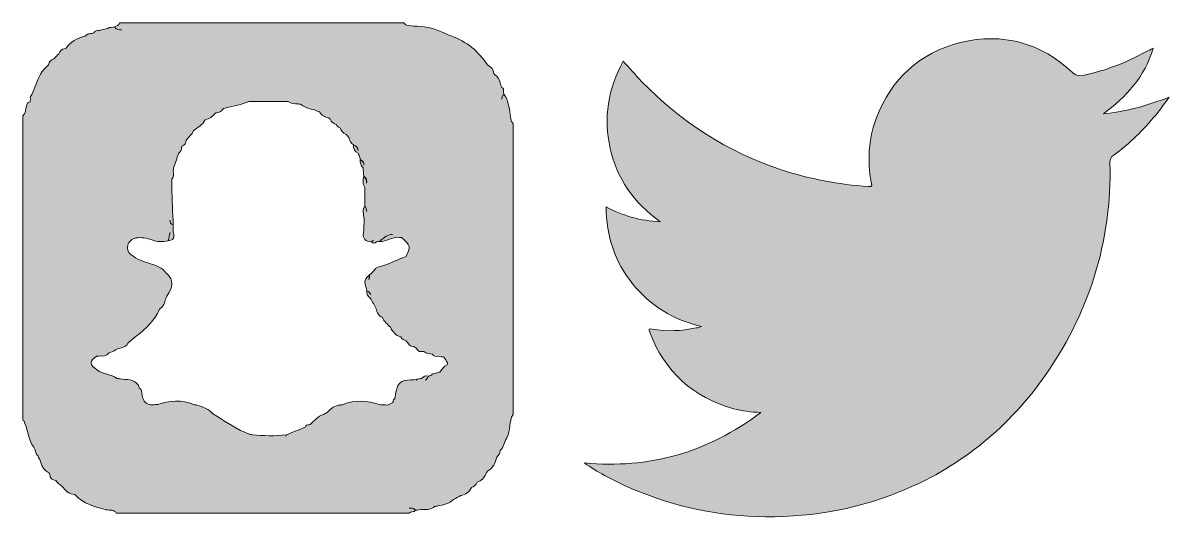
# Model space of a CAD drawing. Header units: inches. Extents: x 0.7 to 11, y 4.6 to 7.
# Drawn here: x 0.71 to 5.83, y 4.72 to 6.92 of the extents above; entities that cross this region are included whole.
import ezdxf

# ---------------------------------------------------------------- set-up
doc = ezdxf.new("R2010")
doc.units = ezdxf.units.IN
doc.header["$MEASUREMENT"] = 0
doc.layers.add('Layer 1', color=7, linetype='Continuous')

msp = doc.modelspace()

# ---------------------------------------------------------------- hatches: boundary and pattern name
at = {"layer": 'Layer 1', "true_color": 0xffffff}
h = msp.add_hatch(color=7, dxfattribs=at)
h.dxf.hatch_style = 2
edge = h.paths.add_edge_path()
edge.add_spline(control_points=[(2.8861, 6.5181), (2.8806, 6.5486), (2.8778, 6.5806), (2.8583, 6.6056), (2.85, 6.6), (2.8472, 6.5917), (2.8486, 6.5847), (2.8472, 6.5917), (2.85, 6.6), (2.8583, 6.6056), (2.8569, 6.6097), (2.8556, 6.6153), (2.8556, 6.6194), (2.8569, 6.6264), (2.8569, 6.6333), (2.8486, 6.6361), (2.8472, 6.6403), (2.8444, 6.6458), (2.8431, 6.65), (2.8389, 6.6694), (2.8333, 6.6861), (2.8139, 6.6958), (2.8139, 6.6972), (2.8139, 6.6986), (2.8125, 6.7), (2.8125, 6.7194), (2.8, 6.7292), (2.7847, 6.7375), (2.7847, 6.7375), (2.7847, 6.7375), (2.7847, 6.7375), (2.7444, 6.7972), (2.6917, 6.8431), (2.6222, 6.8667), (2.6083, 6.8722), (2.5931, 6.8792), (2.5792, 6.8847), (2.5389, 6.9028), (2.4972, 6.9111), (2.4542, 6.9111), (2.4389, 6.9111), (2.4222, 6.9111), (2.4111, 6.925), (1.9875, 6.925), (1.5653, 6.925), (1.1417, 6.925), (1.1403, 6.9111), (1.1264, 6.9139), (1.1194, 6.9069), (1.1278, 6.8944), (1.1403, 6.8931), (1.1514, 6.8944), (1.1403, 6.8931), (1.1278, 6.8944), (1.1194, 6.9069), (1.1153, 6.9056), (1.1097, 6.9056), (1.1056, 6.9042), (1.1, 6.9056), (1.0944, 6.9056), (1.0903, 6.9), (1.0778, 6.8972), (1.0653, 6.8944), (1.0528, 6.8917), (1.0417, 6.8931), (1.0333, 6.8903), (1.0278, 6.8806), (1.0222, 6.8792), (1.0153, 6.8778), (1.0097, 6.8764), (1.0014, 6.8778), (0.9958, 6.8736), (0.9917, 6.8667), (0.9889, 6.8667), (0.9875, 6.8653), (0.9847, 6.8653), (0.9528, 6.8569), (0.9236, 6.8417), (0.9042, 6.8125), (0.9028, 6.8125), (0.9014, 6.8125), (0.9, 6.8111), (0.8847, 6.8097), (0.8764, 6.8), (0.8708, 6.7875), (0.8639, 6.7806), (0.8569, 6.7736), (0.8486, 6.7653), (0.8361, 6.7597), (0.8278, 6.7514), (0.825, 6.7375), (0.825, 6.7375), (0.825, 6.7375), (0.825, 6.7375), (0.7958, 6.7139), (0.7806, 6.6819), (0.7681, 6.6486), (0.7625, 6.6347), (0.7569, 6.6194), (0.7514, 6.6056), (0.7444, 6.6), (0.7431, 6.5931), (0.7444, 6.5847), (0.7444, 6.5806), (0.7431, 6.5764), (0.7431, 6.5722), (0.7333, 6.5708), (0.7278, 6.5653), (0.7264, 6.5542), (0.7236, 6.5389), (0.7236, 6.5222), (0.7111, 6.5097), (0.7111, 6.0569), (0.7111, 5.6056), (0.7111, 5.1528), (0.7181, 5.15), (0.7167, 5.1431), (0.7194, 5.1375), (0.7361, 5.1042), (0.7333, 5.0625), (0.7597, 5.0319), (0.7639, 5.0236), (0.7667, 5.0153), (0.7708, 5.0056), (0.7694, 5.0014), (0.7722, 4.9972), (0.7764, 4.9958), (0.7792, 4.9889), (0.7833, 4.9833), (0.7861, 4.9764), (0.7944, 4.9528), (0.8014, 4.9278), (0.8278, 4.9167), (0.8278, 4.9139), (0.8292, 4.9125), (0.8306, 4.9111), (0.8319, 4.8931), (0.8417, 4.8847), (0.8583, 4.8833), (0.8639, 4.8722), (0.8736, 4.8653), (0.8847, 4.8583), (0.9, 4.8403), (0.9153, 4.8208), (0.9431, 4.8208), (0.9431, 4.8208), (0.9431, 4.8208), (0.9431, 4.8208), (0.9806, 4.7778), (1.0306, 4.7653), (1.0833, 4.7528), (1.0986, 4.7486), (1.1181, 4.7542), (1.1278, 4.7375), (1.5625, 4.7375), (1.9986, 4.7375), (2.4333, 4.7375), (2.4417, 4.7458), (2.4569, 4.7389), (2.4625, 4.75), (2.4556, 4.7597), (2.4458, 4.7611), (2.4347, 4.7597), (2.4444, 4.7611), (2.4542, 4.7611), (2.4625, 4.75), (2.4736, 4.7514), (2.4861, 4.7528), (2.4972, 4.7542), (2.5167, 4.7514), (2.5333, 4.7542), (2.5486, 4.7667), (2.5528, 4.7681), (2.5583, 4.7681), (2.5625, 4.7694), (2.5889, 4.7722), (2.6139, 4.7806), (2.6333, 4.7986), (2.6444, 4.8042), (2.6556, 4.8111), (2.6653, 4.8167), (2.6875, 4.8194), (2.7028, 4.8306), (2.7125, 4.8514), (2.725, 4.8556), (2.7319, 4.8639), (2.7389, 4.875), (2.7569, 4.8819), (2.7694, 4.8944), (2.7764, 4.9125), (2.7792, 4.9167), (2.7819, 4.9208), (2.7847, 4.925), (2.8097, 4.9389), (2.8194, 4.9611), (2.8264, 4.9875), (2.8333, 4.9958), (2.8403, 5.0056), (2.8417, 5.0167), (2.8569, 5.0319), (2.8597, 5.0542), (2.8708, 5.0736), (2.8889, 5.1069), (2.8778, 5.1458), (2.8986, 5.1778), (2.8986, 5.6111), (2.8986, 6.0431), (2.8986, 6.4764), (2.8875, 6.4861), (2.8889, 6.5028), (2.8861, 6.5181)], knot_values=[0, 0, 0, 0, 1, 1, 1, 2, 2, 2, 3, 3, 3, 4, 4, 4, 5, 5, 5, 6, 6, 6, 7, 7, 7, 8, 8, 8, 9, 9, 9, 10, 10, 10, 11, 11, 11, 12, 12, 12, 13, 13, 13, 14, 14, 14, 15, 15, 15, 16, 16, 16, 17, 17, 17, 18, 18, 18, 19, 19, 19, 20, 20, 20, 21, 21, 21, 22, 22, 22, 23, 23, 23, 24, 24, 24, 25, 25, 25, 26, 26, 26, 27, 27, 27, 28, 28, 28, 29, 29, 29, 30, 30, 30, 31, 31, 31, 32, 32, 32, 33, 33, 33, 34, 34, 34, 35, 35, 35, 36, 36, 36, 37, 37, 37, 38, 38, 38, 39, 39, 39, 40, 40, 40, 41, 41, 41, 42, 42, 42, 43, 43, 43, 44, 44, 44, 45, 45, 45, 46, 46, 46, 47, 47, 47, 48, 48, 48, 49, 49, 49, 50, 50, 50, 51, 51, 51, 52, 52, 52, 53, 53, 53, 54, 54, 54, 55, 55, 55, 56, 56, 56, 57, 57, 57, 58, 58, 58, 59, 59, 59, 60, 60, 60, 61, 61, 61, 62, 62, 62, 63, 63, 63, 64, 64, 64, 65, 65, 65, 66, 66, 66, 67, 67, 67, 68, 68, 68, 69, 69, 69, 70, 70, 70, 70], degree=3, periodic=1)
edge = h.paths.add_edge_path()
edge.add_spline(control_points=[(2.5486, 5.3597), (2.5486, 5.3597), (2.5486, 5.3597), (2.5486, 5.3597), (2.5431, 5.3611), (2.5375, 5.3597), (2.5347, 5.3528), (2.5306, 5.3514), (2.525, 5.35), (2.5208, 5.3486), (2.5167, 5.3403), (2.5125, 5.3306), (2.5056, 5.3306), (2.5125, 5.3319), (2.5167, 5.3403), (2.5208, 5.3486), (2.5083, 5.3514), (2.4986, 5.3472), (2.4903, 5.3389), (2.4833, 5.3375), (2.4764, 5.3361), (2.4694, 5.3347), (2.4694, 5.3333), (2.4694, 5.3306), (2.4681, 5.3292), (2.4681, 5.3306), (2.4694, 5.3333), (2.4694, 5.3347), (2.4347, 5.3278), (2.3875, 5.3417), (2.3778, 5.2861), (2.375, 5.2736), (2.3736, 5.2611), (2.3708, 5.2486), (2.3708, 5.2486), (2.3708, 5.2486), (2.3708, 5.2486), (2.3653, 5.2458), (2.3639, 5.2403), (2.3639, 5.2347), (2.3625, 5.2333), (2.3625, 5.2319), (2.3625, 5.2306), (2.3625, 5.2306), (2.3625, 5.2306), (2.3625, 5.2306), (2.3542, 5.2264), (2.3458, 5.2222), (2.3375, 5.2194), (2.325, 5.2208), (2.3139, 5.2208), (2.3014, 5.2222), (2.3014, 5.2222), (2.3014, 5.2222), (2.3014, 5.2222), (2.2472, 5.2389), (2.1931, 5.2431), (2.1403, 5.2222), (2.1361, 5.2208), (2.1306, 5.2208), (2.1264, 5.2194), (2.1264, 5.2194), (2.1264, 5.2194), (2.1264, 5.2194), (2.1028, 5.2194), (2.0861, 5.2042), (2.0708, 5.1875), (2.0653, 5.1847), (2.0583, 5.1806), (2.0528, 5.1778), (2.0528, 5.1778), (2.0528, 5.1778), (2.0528, 5.1778), (2.0278, 5.1694), (2.0111, 5.15), (1.9931, 5.1333), (1.9917, 5.1333), (1.9903, 5.1333), (1.9889, 5.1319), (1.9889, 5.1319), (1.9889, 5.1319), (1.9889, 5.1319), (1.9792, 5.1333), (1.9736, 5.1292), (1.9708, 5.1208), (1.9431, 5.1097), (1.9153, 5.0986), (1.8875, 5.0875), (1.8861, 5.0861), (1.8861, 5.0833), (1.8847, 5.0806), (1.8861, 5.0833), (1.8861, 5.0847), (1.8875, 5.0875), (1.8361, 5.0806), (1.7847, 5.0819), (1.7347, 5.0875), (1.7306, 5.0889), (1.725, 5.0889), (1.7208, 5.0903), (1.7208, 5.0903), (1.7208, 5.0903), (1.7208, 5.0903), (1.6681, 5.1097), (1.6222, 5.1403), (1.5764, 5.1708), (1.5708, 5.1736), (1.5667, 5.1764), (1.5611, 5.1792), (1.5611, 5.1792), (1.5611, 5.1792), (1.5611, 5.1792), (1.5403, 5.2), (1.5153, 5.2125), (1.4875, 5.2194), (1.4833, 5.2208), (1.4778, 5.2208), (1.4736, 5.2222), (1.4736, 5.2222), (1.4736, 5.2222), (1.4736, 5.2222), (1.4194, 5.2444), (1.3653, 5.2403), (1.3125, 5.2222), (1.3056, 5.2222), (1.2986, 5.2208), (1.2903, 5.2208), (1.2903, 5.2208), (1.2903, 5.2208), (1.2903, 5.2208), (1.2611, 5.2194), (1.2486, 5.2361), (1.2431, 5.2625), (1.2403, 5.275), (1.2444, 5.2903), (1.2306, 5.2972), (1.2292, 5.3014), (1.2278, 5.3042), (1.2264, 5.3083), (1.2264, 5.3083), (1.2264, 5.3083), (1.2264, 5.3083), (1.2056, 5.3375), (1.1736, 5.3319), (1.1444, 5.3361), (1.1403, 5.3375), (1.1347, 5.3375), (1.1306, 5.3389), (1.1306, 5.3389), (1.1306, 5.3389), (1.1306, 5.3389), (1.1042, 5.3569), (1.0694, 5.3569), (1.0417, 5.3764), (1.0069, 5.4014), (1.0069, 5.4167), (1.0417, 5.4375), (1.0458, 5.4375), (1.0514, 5.4389), (1.0556, 5.4389), (1.0694, 5.4361), (1.0833, 5.4403), (1.0931, 5.4514), (1.1, 5.4542), (1.1069, 5.4569), (1.1153, 5.4597), (1.1153, 5.4597), (1.1153, 5.4597), (1.1153, 5.4597), (1.1181, 5.4625), (1.1222, 5.4639), (1.125, 5.4667), (1.1319, 5.4694), (1.1389, 5.4722), (1.1444, 5.4736), (1.1444, 5.4736), (1.1444, 5.4736), (1.1444, 5.4736), (1.1597, 5.4778), (1.1736, 5.4806), (1.1806, 5.4972), (1.1931, 5.5069), (1.2042, 5.5167), (1.2167, 5.5264), (1.2167, 5.5264), (1.2167, 5.5264), (1.2167, 5.5264), (1.2583, 5.5597), (1.2986, 5.5958), (1.3208, 5.6472), (1.3208, 5.6472), (1.3222, 5.6486), (1.3222, 5.6486), (1.3222, 5.6486), (1.3222, 5.6486), (1.3222, 5.6486), (1.3389, 5.6597), (1.3431, 5.6764), (1.3486, 5.6944), (1.35, 5.6986), (1.3514, 5.7014), (1.3528, 5.7056), (1.3528, 5.7056), (1.3528, 5.7056), (1.3528, 5.7056), (1.3833, 5.7458), (1.3833, 5.7778), (1.3542, 5.8056), (1.3528, 5.8069), (1.3528, 5.8083), (1.35, 5.8083), (1.35, 5.8083), (1.35, 5.8083), (1.35, 5.8083), (1.3347, 5.8333), (1.3069, 5.8417), (1.2806, 5.85), (1.25, 5.8597), (1.2181, 5.8694), (1.1931, 5.8917), (1.1792, 5.9028), (1.175, 5.9181), (1.1792, 5.9333), (1.1833, 5.9514), (1.1972, 5.9611), (1.2153, 5.9653), (1.2389, 5.9694), (1.2625, 5.9639), (1.2861, 5.9569), (1.3097, 5.9472), (1.3347, 5.9472), (1.3597, 5.9528), (1.3639, 5.9653), (1.3625, 5.9792), (1.3681, 5.9903), (1.3625, 5.9792), (1.3639, 5.9653), (1.3597, 5.9528), (1.3972, 5.9556), (1.3806, 5.9833), (1.3819, 6.0028), (1.3819, 6.0097), (1.3819, 6.0167), (1.3819, 6.0236), (1.3681, 6.0264), (1.3681, 6.0347), (1.3681, 6.0444), (1.3681, 6.0347), (1.3681, 6.0264), (1.3819, 6.0236), (1.3792, 6.0792), (1.3778, 6.1361), (1.375, 6.1917), (1.375, 6.2042), (1.3764, 6.2153), (1.3764, 6.2278), (1.3764, 6.2278), (1.3764, 6.2278), (1.3764, 6.2278), (1.3861, 6.2389), (1.3847, 6.2514), (1.3819, 6.2639), (1.3819, 6.2681), (1.3833, 6.2736), (1.3833, 6.2778), (1.3833, 6.2778), (1.3833, 6.2778), (1.3833, 6.2778), (1.3903, 6.2986), (1.3986, 6.3208), (1.4056, 6.3417), (1.4056, 6.3417), (1.4056, 6.3417), (1.4056, 6.3417), (1.4056, 6.3417), (1.4056, 6.3417), (1.4056, 6.3417), (1.4153, 6.3486), (1.4194, 6.3597), (1.4194, 6.3708), (1.4208, 6.3722), (1.4222, 6.3736), (1.4208, 6.375), (1.4208, 6.375), (1.4208, 6.375), (1.4208, 6.375), (1.4319, 6.3806), (1.4403, 6.3875), (1.4403, 6.4014), (1.45, 6.4167), (1.4667, 6.4264), (1.4722, 6.4444), (1.4722, 6.4444), (1.4722, 6.4444), (1.4722, 6.4444), (1.4903, 6.4583), (1.5125, 6.4694), (1.5236, 6.4917), (1.5236, 6.4917), (1.525, 6.4931), (1.525, 6.4931), (1.525, 6.4931), (1.525, 6.4931), (1.525, 6.4931), (1.5431, 6.4972), (1.5569, 6.5069), (1.5694, 6.5222), (1.5708, 6.5222), (1.5722, 6.5222), (1.5736, 6.5236), (1.5736, 6.5236), (1.5736, 6.5236), (1.5736, 6.5236), (1.5875, 6.525), (1.5986, 6.5306), (1.6069, 6.5431), (1.6111, 6.5444), (1.6139, 6.5444), (1.6181, 6.5458), (1.6181, 6.5458), (1.6181, 6.5458), (1.6181, 6.5458), (1.6514, 6.5556), (1.6875, 6.5597), (1.7194, 6.575), (1.7778, 6.575), (1.8361, 6.575), (1.8944, 6.575), (1.8944, 6.575), (1.8944, 6.575), (1.8944, 6.575), (1.9083, 6.5653), (1.9236, 6.5625), (1.9389, 6.5639), (1.9431, 6.5625), (1.9486, 6.5625), (1.9528, 6.5611), (1.9528, 6.5611), (1.9528, 6.5611), (1.9528, 6.5611), (1.9736, 6.5431), (2.0014, 6.5417), (2.025, 6.5319), (2.0278, 6.5306), (2.0319, 6.5292), (2.0347, 6.5278), (2.0347, 6.5278), (2.0347, 6.5278), (2.0347, 6.5278), (2.0444, 6.5139), (2.0583, 6.5042), (2.075, 6.5014), (2.0778, 6.5), (2.0806, 6.4972), (2.0819, 6.4958), (2.0819, 6.4958), (2.0819, 6.4958), (2.0819, 6.4958), (2.0875, 6.4833), (2.0972, 6.475), (2.1111, 6.4722), (2.1125, 6.4639), (2.1167, 6.4597), (2.125, 6.4583), (2.125, 6.4583), (2.125, 6.4583), (2.125, 6.4583), (2.1319, 6.4458), (2.1375, 6.4319), (2.1542, 6.4278), (2.1556, 6.425), (2.1569, 6.4236), (2.1597, 6.4208), (2.1597, 6.4208), (2.1597, 6.4208), (2.1597, 6.4208), (2.1625, 6.4181), (2.1639, 6.4153), (2.1667, 6.4125), (2.1681, 6.3986), (2.175, 6.3889), (2.1861, 6.3806), (2.2014, 6.3764), (2.2056, 6.3667), (2.2069, 6.3556), (2.2056, 6.3667), (2.2014, 6.3778), (2.1861, 6.3806), (2.1861, 6.3653), (2.1917, 6.3514), (2.2069, 6.3431), (2.2083, 6.3403), (2.2097, 6.3361), (2.2125, 6.3333), (2.2125, 6.3333), (2.2125, 6.3333), (2.2125, 6.3333), (2.2139, 6.3278), (2.2153, 6.3208), (2.2167, 6.3153), (2.2278, 6.3083), (2.2347, 6.3014), (2.2333, 6.2903), (2.2347, 6.3014), (2.2278, 6.3097), (2.2167, 6.3153), (2.2153, 6.3014), (2.2194, 6.2889), (2.2292, 6.2778), (2.2306, 6.2653), (2.2306, 6.2542), (2.2319, 6.2417), (2.2444, 6.2319), (2.2472, 6.2208), (2.2444, 6.2097), (2.2458, 6.2208), (2.2431, 6.2319), (2.2319, 6.2417), (2.2292, 6.2236), (2.225, 6.2069), (2.2375, 6.1903), (2.2375, 6.1639), (2.2375, 6.1361), (2.2375, 6.1097), (2.2403, 6.1028), (2.2431, 6.0972), (2.2444, 6.0903), (2.2444, 6.0875), (2.2458, 6.0847), (2.2458, 6.0833), (2.2458, 6.0861), (2.2444, 6.0889), (2.2444, 6.0903), (2.2431, 6.0972), (2.2403, 6.1028), (2.2375, 6.1097), (2.225, 6.0903), (2.2306, 6.0708), (2.2347, 6.05), (2.2333, 6.0292), (2.2333, 6.0083), (2.2306, 5.9889), (2.2278, 5.9611), (2.2389, 5.9486), (2.2667, 5.9486), (2.2694, 5.9528), (2.2722, 5.9542), (2.275, 5.9556), (2.2722, 5.9542), (2.2694, 5.9528), (2.2667, 5.9486), (2.2736, 5.9403), (2.2819, 5.9403), (2.2889, 5.9486), (2.2931, 5.9486), (2.2986, 5.95), (2.3028, 5.95), (2.3236, 5.9708), (2.3431, 5.9806), (2.3611, 5.9806), (2.3431, 5.9806), (2.3236, 5.9708), (2.3028, 5.95), (2.3333, 5.9472), (2.3597, 5.9722), (2.3917, 5.9681), (2.3944, 5.9681), (2.3986, 5.9681), (2.4014, 5.9667), (2.4014, 5.9667), (2.4014, 5.9667), (2.4014, 5.9667), (2.4417, 5.9319), (2.4431, 5.9236), (2.4194, 5.8819), (2.4194, 5.8819), (2.4194, 5.8819), (2.4194, 5.8819), (2.3847, 5.8708), (2.3528, 5.8514), (2.3167, 5.8403), (2.3028, 5.8361), (2.2847, 5.8361), (2.2778, 5.8181), (2.2708, 5.8125), (2.2653, 5.8069), (2.2583, 5.8014), (2.2569, 5.7944), (2.2556, 5.7861), (2.2556, 5.7792), (2.2569, 5.7861), (2.2583, 5.7944), (2.2583, 5.8014), (2.2375, 5.7861), (2.2319, 5.7667), (2.2431, 5.7431), (2.2444, 5.7389), (2.2444, 5.7333), (2.2458, 5.7292), (2.2556, 5.725), (2.2611, 5.7194), (2.2625, 5.7111), (2.2611, 5.7194), (2.2556, 5.725), (2.2458, 5.7292), (2.2431, 5.7139), (2.2514, 5.7042), (2.2625, 5.6958), (2.2708, 5.6806), (2.2792, 5.6639), (2.2875, 5.6486), (2.2903, 5.6319), (2.3, 5.6181), (2.3153, 5.6097), (2.3236, 5.5931), (2.3375, 5.5792), (2.3514, 5.5667), (2.3514, 5.5667), (2.3514, 5.5667), (2.3514, 5.5667), (2.3611, 5.5458), (2.375, 5.5306), (2.3972, 5.5236), (2.4028, 5.5139), (2.4111, 5.5083), (2.4222, 5.5069), (2.4222, 5.5069), (2.4222, 5.5069), (2.4222, 5.5069), (2.4306, 5.4944), (2.4375, 5.4806), (2.4556, 5.4806), (2.4597, 5.4778), (2.4639, 5.475), (2.4681, 5.4722), (2.4681, 5.4722), (2.4681, 5.4722), (2.4681, 5.4722), (2.4722, 5.4542), (2.4875, 5.4597), (2.5, 5.4583), (2.5111, 5.4486), (2.5264, 5.4486), (2.5389, 5.4472), (2.5389, 5.4472), (2.5389, 5.4472), (2.5389, 5.4472), (2.5444, 5.4361), (2.5542, 5.4347), (2.5653, 5.4375), (2.5736, 5.4361), (2.5819, 5.4347), (2.5903, 5.4333), (2.5903, 5.4333), (2.5903, 5.4333), (2.5903, 5.4333), (2.5958, 5.425), (2.6, 5.4167), (2.6056, 5.4083), (2.6056, 5.4056), (2.6056, 5.4028), (2.6042, 5.3986), (2.6042, 5.3986), (2.6042, 5.3986), (2.6042, 5.3986), (2.5903, 5.3917), (2.5806, 5.3806), (2.5722, 5.3667), (2.5625, 5.3653), (2.5556, 5.3625), (2.5486, 5.3597)], knot_values=[0, 0, 0, 0, 1, 1, 1, 2, 2, 2, 3, 3, 3, 4, 4, 4, 5, 5, 5, 6, 6, 6, 7, 7, 7, 8, 8, 8, 9, 9, 9, 10, 10, 10, 11, 11, 11, 12, 12, 12, 13, 13, 13, 14, 14, 14, 15, 15, 15, 16, 16, 16, 17, 17, 17, 18, 18, 18, 19, 19, 19, 20, 20, 20, 21, 21, 21, 22, 22, 22, 23, 23, 23, 24, 24, 24, 25, 25, 25, 26, 26, 26, 27, 27, 27, 28, 28, 28, 29, 29, 29, 30, 30, 30, 31, 31, 31, 32, 32, 32, 33, 33, 33, 34, 34, 34, 35, 35, 35, 36, 36, 36, 37, 37, 37, 38, 38, 38, 39, 39, 39, 40, 40, 40, 41, 41, 41, 42, 42, 42, 43, 43, 43, 44, 44, 44, 45, 45, 45, 46, 46, 46, 47, 47, 47, 48, 48, 48, 49, 49, 49, 50, 50, 50, 51, 51, 51, 52, 52, 52, 53, 53, 53, 54, 54, 54, 55, 55, 55, 56, 56, 56, 57, 57, 57, 58, 58, 58, 59, 59, 59, 60, 60, 60, 61, 61, 61, 62, 62, 62, 63, 63, 63, 64, 64, 64, 65, 65, 65, 66, 66, 66, 67, 67, 67, 68, 68, 68, 69, 69, 69, 70, 70, 70, 71, 71, 71, 72, 72, 72, 73, 73, 73, 74, 74, 74, 75, 75, 75, 76, 76, 76, 77, 77, 77, 78, 78, 78, 79, 79, 79, 80, 80, 80, 81, 81, 81, 82, 82, 82, 83, 83, 83, 84, 84, 84, 85, 85, 85, 86, 86, 86, 87, 87, 87, 88, 88, 88, 89, 89, 89, 90, 90, 90, 91, 91, 91, 92, 92, 92, 93, 93, 93, 94, 94, 94, 95, 95, 95, 96, 96, 96, 97, 97, 97, 98, 98, 98, 99, 99, 99, 100, 100, 100, 101, 101, 101, 102, 102, 102, 103, 103, 103, 104, 104, 104, 105, 105, 105, 106, 106, 106, 107, 107, 107, 108, 108, 108, 109, 109, 109, 110, 110, 110, 111, 111, 111, 112, 112, 112, 113, 113, 113, 114, 114, 114, 115, 115, 115, 116, 116, 116, 117, 117, 117, 118, 118, 118, 119, 119, 119, 120, 120, 120, 121, 121, 121, 122, 122, 122, 123, 123, 123, 124, 124, 124, 125, 125, 125, 126, 126, 126, 127, 127, 127, 128, 128, 128, 129, 129, 129, 130, 130, 130, 131, 131, 131, 132, 132, 132, 133, 133, 133, 134, 134, 134, 135, 135, 135, 136, 136, 136, 137, 137, 137, 138, 138, 138, 139, 139, 139, 140, 140, 140, 141, 141, 141, 142, 142, 142, 143, 143, 143, 144, 144, 144, 145, 145, 145, 146, 146, 146, 147, 147, 147, 148, 148, 148, 149, 149, 149, 150, 150, 150, 151, 151, 151, 152, 152, 152, 153, 153, 153, 154, 154, 154, 155, 155, 155, 156, 156, 156, 157, 157, 157, 158, 158, 158, 159, 159, 159, 160, 160, 160, 161, 161, 161, 162, 162, 162, 163, 163, 163, 164, 164, 164, 165, 165, 165, 166, 166, 166, 167, 167, 167, 168, 168, 168, 169, 169, 169, 170, 170, 170, 171, 171, 171, 172, 172, 172, 173, 173, 173, 174, 174, 174, 175, 175, 175, 176, 176, 176, 177, 177, 177, 178, 178, 178, 179, 179, 179, 180, 180, 180, 181, 181, 181, 182, 182, 182, 183, 183, 183, 184, 184, 184, 185, 185, 185, 186, 186, 186, 187, 187, 187, 188, 188, 188, 189, 189, 189, 190, 190, 190, 190], degree=3, periodic=1)
h = msp.add_hatch(color=7, dxfattribs=at)
h.dxf.hatch_style = 2
edge = h.paths.add_edge_path()
edge.add_spline(control_points=[(5.6681, 6.6458), (5.7069, 6.6944), (5.7375, 6.7486), (5.7556, 6.8125), (5.7431, 6.8056), (5.7333, 6.8014), (5.725, 6.7972), (5.6361, 6.7472), (5.5403, 6.7125), (5.4417, 6.6903), (5.4222, 6.6861), (5.4111, 6.6903), (5.3972, 6.7028), (5.2542, 6.8361), (5.0847, 6.8833), (4.8958, 6.8375), (4.7125, 6.7917), (4.5875, 6.6764), (4.5194, 6.4986), (4.4847, 6.4056), (4.4792, 6.3097), (4.4972, 6.2139), (4.4986, 6.2042), (4.5056, 6.1931), (4.4847, 6.1944), (4.3514, 6.2042), (4.2222, 6.2278), (4.0958, 6.2694), (3.8556, 6.35), (3.6486, 6.4819), (3.4722, 6.6639), (3.4444, 6.6931), (3.4181, 6.7236), (3.3903, 6.7542), (3.3222, 6.6306), (3.3014, 6.5014), (3.3319, 6.3653), (3.3625, 6.2292), (3.4375, 6.1222), (3.5556, 6.0375), (3.4667, 6.0417), (3.3889, 6.0639), (3.3139, 6.1042), (3.3139, 5.9736), (3.3528, 5.8597), (3.4319, 5.7611), (3.5111, 5.6625), (3.6139, 5.6), (3.7389, 5.5708), (3.7333, 5.5681), (3.7319, 5.5681), (3.7306, 5.5667), (3.7264, 5.5653), (3.7208, 5.5639), (3.7153, 5.5639), (3.65, 5.55), (3.5847, 5.5472), (3.5194, 5.5583), (3.5056, 5.5611), (3.5028, 5.5583), (3.5083, 5.5444), (3.5764, 5.3681), (3.7014, 5.2542), (3.8833, 5.2028), (3.9208, 5.1931), (3.9597, 5.1889), (4.0042, 5.1861), (3.7667, 5.0069), (3.5056, 4.9347), (3.2167, 4.9611), (3.275, 4.9208), (3.3375, 4.8875), (3.4014, 4.8583), (3.5875, 4.775), (3.7819, 4.7292), (3.9847, 4.7222), (4.2042, 4.7153), (4.4167, 4.7486), (4.6194, 4.8306), (4.8819, 4.9361), (5.0958, 5.1056), (5.2611, 5.3347), (5.4681, 5.6236), (5.5708, 5.9444), (5.5625, 6.3014), (5.5625, 6.3167), (5.5667, 6.3264), (5.5792, 6.3347), (5.65, 6.3861), (5.7125, 6.4486), (5.7681, 6.5153), (5.7889, 6.5403), (5.8069, 6.5667), (5.8264, 6.5931), (5.7306, 6.5569), (5.6347, 6.5292), (5.5333, 6.5194), (5.5833, 6.5569), (5.6292, 6.5972), (5.6681, 6.6458)], knot_values=[0, 0, 0, 0, 1, 1, 1, 2, 2, 2, 3, 3, 3, 4, 4, 4, 5, 5, 5, 6, 6, 6, 7, 7, 7, 8, 8, 8, 9, 9, 9, 10, 10, 10, 11, 11, 11, 12, 12, 12, 13, 13, 13, 14, 14, 14, 15, 15, 15, 16, 16, 16, 17, 17, 17, 18, 18, 18, 19, 19, 19, 20, 20, 20, 21, 21, 21, 22, 22, 22, 23, 23, 23, 24, 24, 24, 25, 25, 25, 26, 26, 26, 27, 27, 27, 28, 28, 28, 29, 29, 29, 30, 30, 30, 31, 31, 31, 32, 32, 32, 33, 33, 33, 33], degree=3, periodic=1)

# ---------------------------------------------------------------- linework, layer by layer
at = {"layer": 'Layer 1', "lineweight": 0}
for points, knots in [([(2.8861, 6.5181), (2.8806, 6.5486), (2.8778, 6.5806), (2.8583, 6.6056), (2.85, 6.6), (2.8472, 6.5917), (2.8486, 6.5847), (2.8472, 6.5917), (2.85, 6.6), (2.8583, 6.6056), (2.8569, 6.6097), (2.8556, 6.6153), (2.8556, 6.6194), (2.8569, 6.6264), (2.8569, 6.6333), (2.8486, 6.6361), (2.8472, 6.6403), (2.8444, 6.6458), (2.8431, 6.65), (2.8389, 6.6694), (2.8333, 6.6861), (2.8139, 6.6958), (2.8139, 6.6972), (2.8139, 6.6986), (2.8125, 6.7), (2.8125, 6.7194), (2.8, 6.7292), (2.7847, 6.7375), (2.7847, 6.7375), (2.7847, 6.7375), (2.7847, 6.7375), (2.7444, 6.7972), (2.6917, 6.8431), (2.6222, 6.8667), (2.6083, 6.8722), (2.5931, 6.8792), (2.5792, 6.8847), (2.5389, 6.9028), (2.4972, 6.9111), (2.4542, 6.9111), (2.4389, 6.9111), (2.4222, 6.9111), (2.4111, 6.925), (1.9875, 6.925), (1.5653, 6.925), (1.1417, 6.925), (1.1403, 6.9111), (1.1264, 6.9139), (1.1194, 6.9069), (1.1278, 6.8944), (1.1403, 6.8931), (1.1514, 6.8944), (1.1403, 6.8931), (1.1278, 6.8944), (1.1194, 6.9069), (1.1153, 6.9056), (1.1097, 6.9056), (1.1056, 6.9042), (1.1, 6.9056), (1.0944, 6.9056), (1.0903, 6.9), (1.0778, 6.8972), (1.0653, 6.8944), (1.0528, 6.8917), (1.0417, 6.8931), (1.0333, 6.8903), (1.0278, 6.8806), (1.0222, 6.8792), (1.0153, 6.8778), (1.0097, 6.8764), (1.0014, 6.8778), (0.9958, 6.8736), (0.9917, 6.8667), (0.9889, 6.8667), (0.9875, 6.8653), (0.9847, 6.8653), (0.9528, 6.8569), (0.9236, 6.8417), (0.9042, 6.8125), (0.9028, 6.8125), (0.9014, 6.8125), (0.9, 6.8111), (0.8847, 6.8097), (0.8764, 6.8), (0.8708, 6.7875), (0.8639, 6.7806), (0.8569, 6.7736), (0.8486, 6.7653), (0.8361, 6.7597), (0.8278, 6.7514), (0.825, 6.7375), (0.825, 6.7375), (0.825, 6.7375), (0.825, 6.7375), (0.7958, 6.7139), (0.7806, 6.6819), (0.7681, 6.6486), (0.7625, 6.6347), (0.7569, 6.6194), (0.7514, 6.6056), (0.7444, 6.6), (0.7431, 6.5931), (0.7444, 6.5847), (0.7444, 6.5806), (0.7431, 6.5764), (0.7431, 6.5722), (0.7333, 6.5708), (0.7278, 6.5653), (0.7264, 6.5542), (0.7236, 6.5389), (0.7236, 6.5222), (0.7111, 6.5097), (0.7111, 6.0569), (0.7111, 5.6056), (0.7111, 5.1528), (0.7181, 5.15), (0.7167, 5.1431), (0.7194, 5.1375), (0.7361, 5.1042), (0.7333, 5.0625), (0.7597, 5.0319), (0.7639, 5.0236), (0.7667, 5.0153), (0.7708, 5.0056), (0.7694, 5.0014), (0.7722, 4.9972), (0.7764, 4.9958), (0.7792, 4.9889), (0.7833, 4.9833), (0.7861, 4.9764), (0.7944, 4.9528), (0.8014, 4.9278), (0.8278, 4.9167), (0.8278, 4.9139), (0.8292, 4.9125), (0.8306, 4.9111), (0.8319, 4.8931), (0.8417, 4.8847), (0.8583, 4.8833), (0.8639, 4.8722), (0.8736, 4.8653), (0.8847, 4.8583), (0.9, 4.8403), (0.9153, 4.8208), (0.9431, 4.8208), (0.9431, 4.8208), (0.9431, 4.8208), (0.9431, 4.8208), (0.9806, 4.7778), (1.0306, 4.7653), (1.0833, 4.7528), (1.0986, 4.7486), (1.1181, 4.7542), (1.1278, 4.7375), (1.5625, 4.7375), (1.9986, 4.7375), (2.4333, 4.7375), (2.4417, 4.7458), (2.4569, 4.7389), (2.4625, 4.75), (2.4556, 4.7597), (2.4458, 4.7611), (2.4347, 4.7597), (2.4444, 4.7611), (2.4542, 4.7611), (2.4625, 4.75), (2.4736, 4.7514), (2.4861, 4.7528), (2.4972, 4.7542), (2.5167, 4.7514), (2.5333, 4.7542), (2.5486, 4.7667), (2.5528, 4.7681), (2.5583, 4.7681), (2.5625, 4.7694), (2.5889, 4.7722), (2.6139, 4.7806), (2.6333, 4.7986), (2.6444, 4.8042), (2.6556, 4.8111), (2.6653, 4.8167), (2.6875, 4.8194), (2.7028, 4.8306), (2.7125, 4.8514), (2.725, 4.8556), (2.7319, 4.8639), (2.7389, 4.875), (2.7569, 4.8819), (2.7694, 4.8944), (2.7764, 4.9125), (2.7792, 4.9167), (2.7819, 4.9208), (2.7847, 4.925), (2.8097, 4.9389), (2.8194, 4.9611), (2.8264, 4.9875), (2.8333, 4.9958), (2.8403, 5.0056), (2.8417, 5.0167), (2.8569, 5.0319), (2.8597, 5.0542), (2.8708, 5.0736), (2.8889, 5.1069), (2.8778, 5.1458), (2.8986, 5.1778), (2.8986, 5.6111), (2.8986, 6.0431), (2.8986, 6.4764), (2.8875, 6.4861), (2.8889, 6.5028), (2.8861, 6.5181)], [0, 0, 0, 0, 1, 1, 1, 2, 2, 2, 3, 3, 3, 4, 4, 4, 5, 5, 5, 6, 6, 6, 7, 7, 7, 8, 8, 8, 9, 9, 9, 10, 10, 10, 11, 11, 11, 12, 12, 12, 13, 13, 13, 14, 14, 14, 15, 15, 15, 16, 16, 16, 17, 17, 17, 18, 18, 18, 19, 19, 19, 20, 20, 20, 21, 21, 21, 22, 22, 22, 23, 23, 23, 24, 24, 24, 25, 25, 25, 26, 26, 26, 27, 27, 27, 28, 28, 28, 29, 29, 29, 30, 30, 30, 31, 31, 31, 32, 32, 32, 33, 33, 33, 34, 34, 34, 35, 35, 35, 36, 36, 36, 37, 37, 37, 38, 38, 38, 39, 39, 39, 40, 40, 40, 41, 41, 41, 42, 42, 42, 43, 43, 43, 44, 44, 44, 45, 45, 45, 46, 46, 46, 47, 47, 47, 48, 48, 48, 49, 49, 49, 50, 50, 50, 51, 51, 51, 52, 52, 52, 53, 53, 53, 54, 54, 54, 55, 55, 55, 56, 56, 56, 57, 57, 57, 58, 58, 58, 59, 59, 59, 60, 60, 60, 61, 61, 61, 62, 62, 62, 63, 63, 63, 64, 64, 64, 65, 65, 65, 66, 66, 66, 67, 67, 67, 68, 68, 68, 69, 69, 69, 70, 70, 70, 70]), ([(5.6681, 6.6458), (5.7069, 6.6944), (5.7375, 6.7486), (5.7556, 6.8125), (5.7431, 6.8056), (5.7333, 6.8014), (5.725, 6.7972), (5.6361, 6.7472), (5.5403, 6.7125), (5.4417, 6.6903), (5.4222, 6.6861), (5.4111, 6.6903), (5.3972, 6.7028), (5.2542, 6.8361), (5.0847, 6.8833), (4.8958, 6.8375), (4.7125, 6.7917), (4.5875, 6.6764), (4.5194, 6.4986), (4.4847, 6.4056), (4.4792, 6.3097), (4.4972, 6.2139), (4.4986, 6.2042), (4.5056, 6.1931), (4.4847, 6.1944), (4.3514, 6.2042), (4.2222, 6.2278), (4.0958, 6.2694), (3.8556, 6.35), (3.6486, 6.4819), (3.4722, 6.6639), (3.4444, 6.6931), (3.4181, 6.7236), (3.3903, 6.7542), (3.3222, 6.6306), (3.3014, 6.5014), (3.3319, 6.3653), (3.3625, 6.2292), (3.4375, 6.1222), (3.5556, 6.0375), (3.4667, 6.0417), (3.3889, 6.0639), (3.3139, 6.1042), (3.3139, 5.9736), (3.3528, 5.8597), (3.4319, 5.7611), (3.5111, 5.6625), (3.6139, 5.6), (3.7389, 5.5708), (3.7333, 5.5681), (3.7319, 5.5681), (3.7306, 5.5667), (3.7264, 5.5653), (3.7208, 5.5639), (3.7153, 5.5639), (3.65, 5.55), (3.5847, 5.5472), (3.5194, 5.5583), (3.5056, 5.5611), (3.5028, 5.5583), (3.5083, 5.5444), (3.5764, 5.3681), (3.7014, 5.2542), (3.8833, 5.2028), (3.9208, 5.1931), (3.9597, 5.1889), (4.0042, 5.1861), (3.7667, 5.0069), (3.5056, 4.9347), (3.2167, 4.9611), (3.275, 4.9208), (3.3375, 4.8875), (3.4014, 4.8583), (3.5875, 4.775), (3.7819, 4.7292), (3.9847, 4.7222), (4.2042, 4.7153), (4.4167, 4.7486), (4.6194, 4.8306), (4.8819, 4.9361), (5.0958, 5.1056), (5.2611, 5.3347), (5.4681, 5.6236), (5.5708, 5.9444), (5.5625, 6.3014), (5.5625, 6.3167), (5.5667, 6.3264), (5.5792, 6.3347), (5.65, 6.3861), (5.7125, 6.4486), (5.7681, 6.5153), (5.7889, 6.5403), (5.8069, 6.5667), (5.8264, 6.5931), (5.7306, 6.5569), (5.6347, 6.5292), (5.5333, 6.5194), (5.5833, 6.5569), (5.6292, 6.5972), (5.6681, 6.6458)], [0, 0, 0, 0, 1, 1, 1, 2, 2, 2, 3, 3, 3, 4, 4, 4, 5, 5, 5, 6, 6, 6, 7, 7, 7, 8, 8, 8, 9, 9, 9, 10, 10, 10, 11, 11, 11, 12, 12, 12, 13, 13, 13, 14, 14, 14, 15, 15, 15, 16, 16, 16, 17, 17, 17, 18, 18, 18, 19, 19, 19, 20, 20, 20, 21, 21, 21, 22, 22, 22, 23, 23, 23, 24, 24, 24, 25, 25, 25, 26, 26, 26, 27, 27, 27, 28, 28, 28, 29, 29, 29, 30, 30, 30, 31, 31, 31, 32, 32, 32, 33, 33, 33, 33]), ([(2.5486, 5.3597), (2.5486, 5.3597), (2.5486, 5.3597), (2.5486, 5.3597), (2.5431, 5.3611), (2.5375, 5.3597), (2.5347, 5.3528), (2.5306, 5.3514), (2.525, 5.35), (2.5208, 5.3486), (2.5167, 5.3403), (2.5125, 5.3306), (2.5056, 5.3306), (2.5125, 5.3319), (2.5167, 5.3403), (2.5208, 5.3486), (2.5083, 5.3514), (2.4986, 5.3472), (2.4903, 5.3389), (2.4833, 5.3375), (2.4764, 5.3361), (2.4694, 5.3347), (2.4694, 5.3333), (2.4694, 5.3306), (2.4681, 5.3292), (2.4681, 5.3306), (2.4694, 5.3333), (2.4694, 5.3347), (2.4347, 5.3278), (2.3875, 5.3417), (2.3778, 5.2861), (2.375, 5.2736), (2.3736, 5.2611), (2.3708, 5.2486), (2.3708, 5.2486), (2.3708, 5.2486), (2.3708, 5.2486), (2.3653, 5.2458), (2.3639, 5.2403), (2.3639, 5.2347), (2.3625, 5.2333), (2.3625, 5.2319), (2.3625, 5.2306), (2.3625, 5.2306), (2.3625, 5.2306), (2.3625, 5.2306), (2.3542, 5.2264), (2.3458, 5.2222), (2.3375, 5.2194), (2.325, 5.2208), (2.3139, 5.2208), (2.3014, 5.2222), (2.3014, 5.2222), (2.3014, 5.2222), (2.3014, 5.2222), (2.2472, 5.2389), (2.1931, 5.2431), (2.1403, 5.2222), (2.1361, 5.2208), (2.1306, 5.2208), (2.1264, 5.2194), (2.1264, 5.2194), (2.1264, 5.2194), (2.1264, 5.2194), (2.1028, 5.2194), (2.0861, 5.2042), (2.0708, 5.1875), (2.0653, 5.1847), (2.0583, 5.1806), (2.0528, 5.1778), (2.0528, 5.1778), (2.0528, 5.1778), (2.0528, 5.1778), (2.0278, 5.1694), (2.0111, 5.15), (1.9931, 5.1333), (1.9917, 5.1333), (1.9903, 5.1333), (1.9889, 5.1319), (1.9889, 5.1319), (1.9889, 5.1319), (1.9889, 5.1319), (1.9792, 5.1333), (1.9736, 5.1292), (1.9708, 5.1208), (1.9431, 5.1097), (1.9153, 5.0986), (1.8875, 5.0875), (1.8861, 5.0861), (1.8861, 5.0833), (1.8847, 5.0806), (1.8861, 5.0833), (1.8861, 5.0847), (1.8875, 5.0875), (1.8361, 5.0806), (1.7847, 5.0819), (1.7347, 5.0875), (1.7306, 5.0889), (1.725, 5.0889), (1.7208, 5.0903), (1.7208, 5.0903), (1.7208, 5.0903), (1.7208, 5.0903), (1.6681, 5.1097), (1.6222, 5.1403), (1.5764, 5.1708), (1.5708, 5.1736), (1.5667, 5.1764), (1.5611, 5.1792), (1.5611, 5.1792), (1.5611, 5.1792), (1.5611, 5.1792), (1.5403, 5.2), (1.5153, 5.2125), (1.4875, 5.2194), (1.4833, 5.2208), (1.4778, 5.2208), (1.4736, 5.2222), (1.4736, 5.2222), (1.4736, 5.2222), (1.4736, 5.2222), (1.4194, 5.2444), (1.3653, 5.2403), (1.3125, 5.2222), (1.3056, 5.2222), (1.2986, 5.2208), (1.2903, 5.2208), (1.2903, 5.2208), (1.2903, 5.2208), (1.2903, 5.2208), (1.2611, 5.2194), (1.2486, 5.2361), (1.2431, 5.2625), (1.2403, 5.275), (1.2444, 5.2903), (1.2306, 5.2972), (1.2292, 5.3014), (1.2278, 5.3042), (1.2264, 5.3083), (1.2264, 5.3083), (1.2264, 5.3083), (1.2264, 5.3083), (1.2056, 5.3375), (1.1736, 5.3319), (1.1444, 5.3361), (1.1403, 5.3375), (1.1347, 5.3375), (1.1306, 5.3389), (1.1306, 5.3389), (1.1306, 5.3389), (1.1306, 5.3389), (1.1042, 5.3569), (1.0694, 5.3569), (1.0417, 5.3764), (1.0069, 5.4014), (1.0069, 5.4167), (1.0417, 5.4375), (1.0458, 5.4375), (1.0514, 5.4389), (1.0556, 5.4389), (1.0694, 5.4361), (1.0833, 5.4403), (1.0931, 5.4514), (1.1, 5.4542), (1.1069, 5.4569), (1.1153, 5.4597), (1.1153, 5.4597), (1.1153, 5.4597), (1.1153, 5.4597), (1.1181, 5.4625), (1.1222, 5.4639), (1.125, 5.4667), (1.1319, 5.4694), (1.1389, 5.4722), (1.1444, 5.4736), (1.1444, 5.4736), (1.1444, 5.4736), (1.1444, 5.4736), (1.1597, 5.4778), (1.1736, 5.4806), (1.1806, 5.4972), (1.1931, 5.5069), (1.2042, 5.5167), (1.2167, 5.5264), (1.2167, 5.5264), (1.2167, 5.5264), (1.2167, 5.5264), (1.2583, 5.5597), (1.2986, 5.5958), (1.3208, 5.6472), (1.3208, 5.6472), (1.3222, 5.6486), (1.3222, 5.6486), (1.3222, 5.6486), (1.3222, 5.6486), (1.3222, 5.6486), (1.3389, 5.6597), (1.3431, 5.6764), (1.3486, 5.6944), (1.35, 5.6986), (1.3514, 5.7014), (1.3528, 5.7056), (1.3528, 5.7056), (1.3528, 5.7056), (1.3528, 5.7056), (1.3833, 5.7458), (1.3833, 5.7778), (1.3542, 5.8056), (1.3528, 5.8069), (1.3528, 5.8083), (1.35, 5.8083), (1.35, 5.8083), (1.35, 5.8083), (1.35, 5.8083), (1.3347, 5.8333), (1.3069, 5.8417), (1.2806, 5.85), (1.25, 5.8597), (1.2181, 5.8694), (1.1931, 5.8917), (1.1792, 5.9028), (1.175, 5.9181), (1.1792, 5.9333), (1.1833, 5.9514), (1.1972, 5.9611), (1.2153, 5.9653), (1.2389, 5.9694), (1.2625, 5.9639), (1.2861, 5.9569), (1.3097, 5.9472), (1.3347, 5.9472), (1.3597, 5.9528), (1.3639, 5.9653), (1.3625, 5.9792), (1.3681, 5.9903), (1.3625, 5.9792), (1.3639, 5.9653), (1.3597, 5.9528), (1.3972, 5.9556), (1.3806, 5.9833), (1.3819, 6.0028), (1.3819, 6.0097), (1.3819, 6.0167), (1.3819, 6.0236), (1.3681, 6.0264), (1.3681, 6.0347), (1.3681, 6.0444), (1.3681, 6.0347), (1.3681, 6.0264), (1.3819, 6.0236), (1.3792, 6.0792), (1.3778, 6.1361), (1.375, 6.1917), (1.375, 6.2042), (1.3764, 6.2153), (1.3764, 6.2278), (1.3764, 6.2278), (1.3764, 6.2278), (1.3764, 6.2278), (1.3861, 6.2389), (1.3847, 6.2514), (1.3819, 6.2639), (1.3819, 6.2681), (1.3833, 6.2736), (1.3833, 6.2778), (1.3833, 6.2778), (1.3833, 6.2778), (1.3833, 6.2778), (1.3903, 6.2986), (1.3986, 6.3208), (1.4056, 6.3417), (1.4056, 6.3417), (1.4056, 6.3417), (1.4056, 6.3417), (1.4056, 6.3417), (1.4056, 6.3417), (1.4056, 6.3417), (1.4153, 6.3486), (1.4194, 6.3597), (1.4194, 6.3708), (1.4208, 6.3722), (1.4222, 6.3736), (1.4208, 6.375), (1.4208, 6.375), (1.4208, 6.375), (1.4208, 6.375), (1.4319, 6.3806), (1.4403, 6.3875), (1.4403, 6.4014), (1.45, 6.4167), (1.4667, 6.4264), (1.4722, 6.4444), (1.4722, 6.4444), (1.4722, 6.4444), (1.4722, 6.4444), (1.4903, 6.4583), (1.5125, 6.4694), (1.5236, 6.4917), (1.5236, 6.4917), (1.525, 6.4931), (1.525, 6.4931), (1.525, 6.4931), (1.525, 6.4931), (1.525, 6.4931), (1.5431, 6.4972), (1.5569, 6.5069), (1.5694, 6.5222), (1.5708, 6.5222), (1.5722, 6.5222), (1.5736, 6.5236), (1.5736, 6.5236), (1.5736, 6.5236), (1.5736, 6.5236), (1.5875, 6.525), (1.5986, 6.5306), (1.6069, 6.5431), (1.6111, 6.5444), (1.6139, 6.5444), (1.6181, 6.5458), (1.6181, 6.5458), (1.6181, 6.5458), (1.6181, 6.5458), (1.6514, 6.5556), (1.6875, 6.5597), (1.7194, 6.575), (1.7778, 6.575), (1.8361, 6.575), (1.8944, 6.575), (1.8944, 6.575), (1.8944, 6.575), (1.8944, 6.575), (1.9083, 6.5653), (1.9236, 6.5625), (1.9389, 6.5639), (1.9431, 6.5625), (1.9486, 6.5625), (1.9528, 6.5611), (1.9528, 6.5611), (1.9528, 6.5611), (1.9528, 6.5611), (1.9736, 6.5431), (2.0014, 6.5417), (2.025, 6.5319), (2.0278, 6.5306), (2.0319, 6.5292), (2.0347, 6.5278), (2.0347, 6.5278), (2.0347, 6.5278), (2.0347, 6.5278), (2.0444, 6.5139), (2.0583, 6.5042), (2.075, 6.5014), (2.0778, 6.5), (2.0806, 6.4972), (2.0819, 6.4958), (2.0819, 6.4958), (2.0819, 6.4958), (2.0819, 6.4958), (2.0875, 6.4833), (2.0972, 6.475), (2.1111, 6.4722), (2.1125, 6.4639), (2.1167, 6.4597), (2.125, 6.4583), (2.125, 6.4583), (2.125, 6.4583), (2.125, 6.4583), (2.1319, 6.4458), (2.1375, 6.4319), (2.1542, 6.4278), (2.1556, 6.425), (2.1569, 6.4236), (2.1597, 6.4208), (2.1597, 6.4208), (2.1597, 6.4208), (2.1597, 6.4208), (2.1625, 6.4181), (2.1639, 6.4153), (2.1667, 6.4125), (2.1681, 6.3986), (2.175, 6.3889), (2.1861, 6.3806), (2.2014, 6.3764), (2.2056, 6.3667), (2.2069, 6.3556), (2.2056, 6.3667), (2.2014, 6.3778), (2.1861, 6.3806), (2.1861, 6.3653), (2.1917, 6.3514), (2.2069, 6.3431), (2.2083, 6.3403), (2.2097, 6.3361), (2.2125, 6.3333), (2.2125, 6.3333), (2.2125, 6.3333), (2.2125, 6.3333), (2.2139, 6.3278), (2.2153, 6.3208), (2.2167, 6.3153), (2.2278, 6.3083), (2.2347, 6.3014), (2.2333, 6.2903), (2.2347, 6.3014), (2.2278, 6.3097), (2.2167, 6.3153), (2.2153, 6.3014), (2.2194, 6.2889), (2.2292, 6.2778), (2.2306, 6.2653), (2.2306, 6.2542), (2.2319, 6.2417), (2.2444, 6.2319), (2.2472, 6.2208), (2.2444, 6.2097), (2.2458, 6.2208), (2.2431, 6.2319), (2.2319, 6.2417), (2.2292, 6.2236), (2.225, 6.2069), (2.2375, 6.1903), (2.2375, 6.1639), (2.2375, 6.1361), (2.2375, 6.1097), (2.2403, 6.1028), (2.2431, 6.0972), (2.2444, 6.0903), (2.2444, 6.0875), (2.2458, 6.0847), (2.2458, 6.0833), (2.2458, 6.0861), (2.2444, 6.0889), (2.2444, 6.0903), (2.2431, 6.0972), (2.2403, 6.1028), (2.2375, 6.1097), (2.225, 6.0903), (2.2306, 6.0708), (2.2347, 6.05), (2.2333, 6.0292), (2.2333, 6.0083), (2.2306, 5.9889), (2.2278, 5.9611), (2.2389, 5.9486), (2.2667, 5.9486), (2.2694, 5.9528), (2.2722, 5.9542), (2.275, 5.9556), (2.2722, 5.9542), (2.2694, 5.9528), (2.2667, 5.9486), (2.2736, 5.9403), (2.2819, 5.9403), (2.2889, 5.9486), (2.2931, 5.9486), (2.2986, 5.95), (2.3028, 5.95), (2.3236, 5.9708), (2.3431, 5.9806), (2.3611, 5.9806), (2.3431, 5.9806), (2.3236, 5.9708), (2.3028, 5.95), (2.3333, 5.9472), (2.3597, 5.9722), (2.3917, 5.9681), (2.3944, 5.9681), (2.3986, 5.9681), (2.4014, 5.9667), (2.4014, 5.9667), (2.4014, 5.9667), (2.4014, 5.9667), (2.4417, 5.9319), (2.4431, 5.9236), (2.4194, 5.8819), (2.4194, 5.8819), (2.4194, 5.8819), (2.4194, 5.8819), (2.3847, 5.8708), (2.3528, 5.8514), (2.3167, 5.8403), (2.3028, 5.8361), (2.2847, 5.8361), (2.2778, 5.8181), (2.2708, 5.8125), (2.2653, 5.8069), (2.2583, 5.8014), (2.2569, 5.7944), (2.2556, 5.7861), (2.2556, 5.7792), (2.2569, 5.7861), (2.2583, 5.7944), (2.2583, 5.8014), (2.2375, 5.7861), (2.2319, 5.7667), (2.2431, 5.7431), (2.2444, 5.7389), (2.2444, 5.7333), (2.2458, 5.7292), (2.2556, 5.725), (2.2611, 5.7194), (2.2625, 5.7111), (2.2611, 5.7194), (2.2556, 5.725), (2.2458, 5.7292), (2.2431, 5.7139), (2.2514, 5.7042), (2.2625, 5.6958), (2.2708, 5.6806), (2.2792, 5.6639), (2.2875, 5.6486), (2.2903, 5.6319), (2.3, 5.6181), (2.3153, 5.6097), (2.3236, 5.5931), (2.3375, 5.5792), (2.3514, 5.5667), (2.3514, 5.5667), (2.3514, 5.5667), (2.3514, 5.5667), (2.3611, 5.5458), (2.375, 5.5306), (2.3972, 5.5236), (2.4028, 5.5139), (2.4111, 5.5083), (2.4222, 5.5069), (2.4222, 5.5069), (2.4222, 5.5069), (2.4222, 5.5069), (2.4306, 5.4944), (2.4375, 5.4806), (2.4556, 5.4806), (2.4597, 5.4778), (2.4639, 5.475), (2.4681, 5.4722), (2.4681, 5.4722), (2.4681, 5.4722), (2.4681, 5.4722), (2.4722, 5.4542), (2.4875, 5.4597), (2.5, 5.4583), (2.5111, 5.4486), (2.5264, 5.4486), (2.5389, 5.4472), (2.5389, 5.4472), (2.5389, 5.4472), (2.5389, 5.4472), (2.5444, 5.4361), (2.5542, 5.4347), (2.5653, 5.4375), (2.5736, 5.4361), (2.5819, 5.4347), (2.5903, 5.4333), (2.5903, 5.4333), (2.5903, 5.4333), (2.5903, 5.4333), (2.5958, 5.425), (2.6, 5.4167), (2.6056, 5.4083), (2.6056, 5.4056), (2.6056, 5.4028), (2.6042, 5.3986), (2.6042, 5.3986), (2.6042, 5.3986), (2.6042, 5.3986), (2.5903, 5.3917), (2.5806, 5.3806), (2.5722, 5.3667), (2.5625, 5.3653), (2.5556, 5.3625), (2.5486, 5.3597)], [0, 0, 0, 0, 1, 1, 1, 2, 2, 2, 3, 3, 3, 4, 4, 4, 5, 5, 5, 6, 6, 6, 7, 7, 7, 8, 8, 8, 9, 9, 9, 10, 10, 10, 11, 11, 11, 12, 12, 12, 13, 13, 13, 14, 14, 14, 15, 15, 15, 16, 16, 16, 17, 17, 17, 18, 18, 18, 19, 19, 19, 20, 20, 20, 21, 21, 21, 22, 22, 22, 23, 23, 23, 24, 24, 24, 25, 25, 25, 26, 26, 26, 27, 27, 27, 28, 28, 28, 29, 29, 29, 30, 30, 30, 31, 31, 31, 32, 32, 32, 33, 33, 33, 34, 34, 34, 35, 35, 35, 36, 36, 36, 37, 37, 37, 38, 38, 38, 39, 39, 39, 40, 40, 40, 41, 41, 41, 42, 42, 42, 43, 43, 43, 44, 44, 44, 45, 45, 45, 46, 46, 46, 47, 47, 47, 48, 48, 48, 49, 49, 49, 50, 50, 50, 51, 51, 51, 52, 52, 52, 53, 53, 53, 54, 54, 54, 55, 55, 55, 56, 56, 56, 57, 57, 57, 58, 58, 58, 59, 59, 59, 60, 60, 60, 61, 61, 61, 62, 62, 62, 63, 63, 63, 64, 64, 64, 65, 65, 65, 66, 66, 66, 67, 67, 67, 68, 68, 68, 69, 69, 69, 70, 70, 70, 71, 71, 71, 72, 72, 72, 73, 73, 73, 74, 74, 74, 75, 75, 75, 76, 76, 76, 77, 77, 77, 78, 78, 78, 79, 79, 79, 80, 80, 80, 81, 81, 81, 82, 82, 82, 83, 83, 83, 84, 84, 84, 85, 85, 85, 86, 86, 86, 87, 87, 87, 88, 88, 88, 89, 89, 89, 90, 90, 90, 91, 91, 91, 92, 92, 92, 93, 93, 93, 94, 94, 94, 95, 95, 95, 96, 96, 96, 97, 97, 97, 98, 98, 98, 99, 99, 99, 100, 100, 100, 101, 101, 101, 102, 102, 102, 103, 103, 103, 104, 104, 104, 105, 105, 105, 106, 106, 106, 107, 107, 107, 108, 108, 108, 109, 109, 109, 110, 110, 110, 111, 111, 111, 112, 112, 112, 113, 113, 113, 114, 114, 114, 115, 115, 115, 116, 116, 116, 117, 117, 117, 118, 118, 118, 119, 119, 119, 120, 120, 120, 121, 121, 121, 122, 122, 122, 123, 123, 123, 124, 124, 124, 125, 125, 125, 126, 126, 126, 127, 127, 127, 128, 128, 128, 129, 129, 129, 130, 130, 130, 131, 131, 131, 132, 132, 132, 133, 133, 133, 134, 134, 134, 135, 135, 135, 136, 136, 136, 137, 137, 137, 138, 138, 138, 139, 139, 139, 140, 140, 140, 141, 141, 141, 142, 142, 142, 143, 143, 143, 144, 144, 144, 145, 145, 145, 146, 146, 146, 147, 147, 147, 148, 148, 148, 149, 149, 149, 150, 150, 150, 151, 151, 151, 152, 152, 152, 153, 153, 153, 154, 154, 154, 155, 155, 155, 156, 156, 156, 157, 157, 157, 158, 158, 158, 159, 159, 159, 160, 160, 160, 161, 161, 161, 162, 162, 162, 163, 163, 163, 164, 164, 164, 165, 165, 165, 166, 166, 166, 167, 167, 167, 168, 168, 168, 169, 169, 169, 170, 170, 170, 171, 171, 171, 172, 172, 172, 173, 173, 173, 174, 174, 174, 175, 175, 175, 176, 176, 176, 177, 177, 177, 178, 178, 178, 179, 179, 179, 180, 180, 180, 181, 181, 181, 182, 182, 182, 183, 183, 183, 184, 184, 184, 185, 185, 185, 186, 186, 186, 187, 187, 187, 188, 188, 188, 189, 189, 189, 190, 190, 190, 190])]:
    msp.add_open_spline(points, degree=3, knots=knots, dxfattribs=at)

doc.saveas('drawing.dxf')
